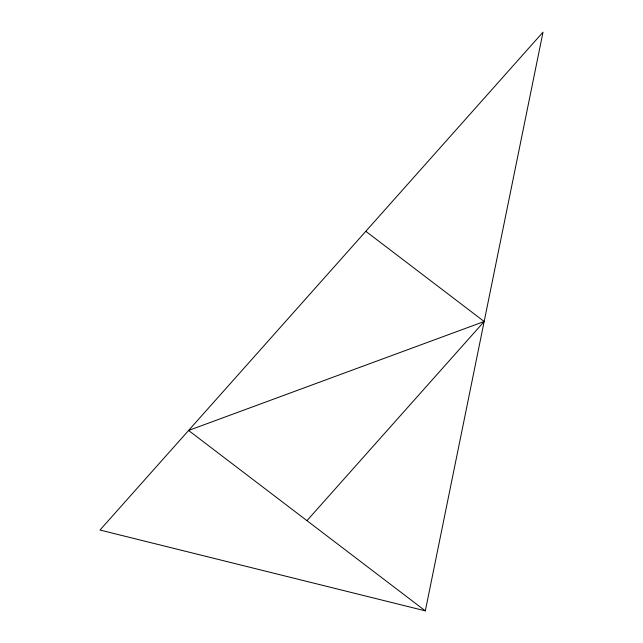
<?xml version="1.0" encoding="UTF-8"?>
<svg xmlns="http://www.w3.org/2000/svg" width="643" height="643" viewBox="0 0 643 643"><rect width="100%" height="100%" fill="white"/><g stroke="black" fill="none" stroke-linecap="round" stroke-linejoin="round"><path stroke-width="0.96" d="M425.32 610.85L543.014 32.15L99.987 530.041L425.32 610.85L188.592 430.464L484.171 321.5L365.803 231.303M306.96 520.653L484.171 321.5"/></g></svg>
